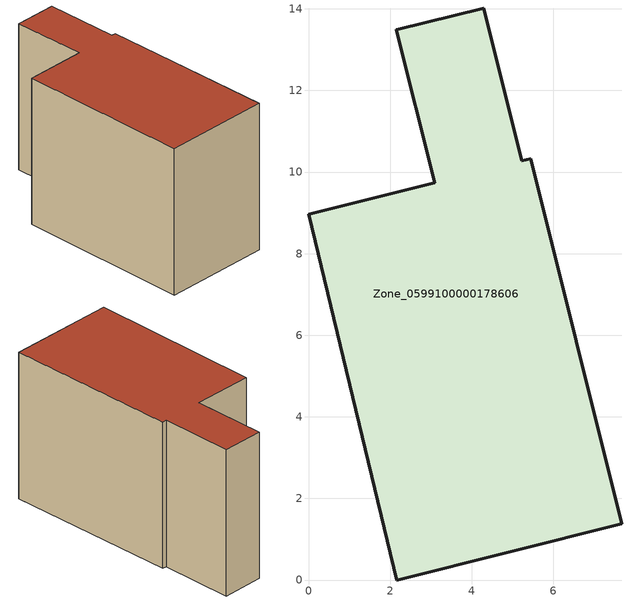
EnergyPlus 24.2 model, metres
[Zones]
Zone_0599100000178606
 floor ground (C_G): 2.15,13.49 4.3,14.02 5.23,10.28 5.44,10.33 7.68,1.38 2.16,0 0,8.97 3.09,9.74 z0
 wall outside (C_F): 2.16,0 7.68,1.38 5.44,10.33 5.23,10.28 4.3,14.02 2.15,13.49 3.09,9.74 0,8.97 2.16,0 z0:7.9
 roof outside (C_R): 4.3,14.02 2.15,13.49 3.09,9.74 0,8.97 2.16,0 7.68,1.38 5.44,10.33 5.23,10.28 z7.9
[BUILDING]
Pand.0599100000178606: North Axis=0; Terrain=City; Loads Convergence Tolerance Value=0.04; Temperature Convergence Tolerance Value=0.4; Solar Distribution=FullExterior; Maximum Number of Warmup Days=25; Minimum Number of Warmup Days=1
[Site:Location]
Rotterdam.The.Hague.AP_ZH_NLD Design_Conditions: Latitude=51.96; Longitude=4.45; Time Zone=1; Elevation=-4.5
[SITE:GROUNDTEMPERATURE:BUILDINGSURFACE]
18, 18, 18, 18, 18, 18, 18, 18, 18, 18, 18, 18
[MATERIAL] Thermal Absorptance=0.9; Solar Absorptance=0.7; Visible Absorptance=0.7
Name | Roughness | Thickness | Conductivity | Density | Specific Heat
G.TC.1975-1991 | MediumSmooth | 0.15 | 0.288461 | 540 | 1210
F.TC.1975-1991 | Rough | 0.3 | 0.230769 | 1920 | 840
R.TC.1975-1991 | MediumRough | 0.2 | 0.153846 | 1500 | 1000
[CONSTRUCTION]
C_G: G.TC.1975-1991
C_F: F.TC.1975-1991
C_R: R.TC.1975-1991
[ZONE]
Zone_0599100000178606: Type=1; Multiplier=1; Ceiling Height=Autocalculate; Volume=Autocalculate; Floor Area=autocalculate; Part of Total Floor Area=Yes
[ZONEINFILTRATION:DESIGNFLOWRATE]
Infil_Zone_0599100000178606: Zone or ZoneList or Space or SpaceList=Zone_0599100000178606; Schedule=AlwaysOn; Design Flow Rate Calculation Method=Flow/Area; Flow Rate per Floor Area=0.003; Constant Term Coefficient=1; Temperature Term Coefficient=0; Velocity Term Coefficient=0; Velocity Squared Term Coefficient=0
[HVACTEMPLATE:ZONE:IDEALLOADSAIRSYSTEM]
Zone_0599100000178606: Maximum Heating Supply Air Temperature=50; Minimum Cooling Supply Air Temperature=13; Maximum Heating Supply Air Humidity Ratio=0.0156; Minimum Cooling Supply Air Humidity Ratio=0.0077; Heating Limit=NoLimit; Cooling Limit=NoLimit; Dehumidification Control Type=ConstantSensibleHeatRatio; Cooling Sensible Heat Ratio=0.7; Dehumidification Setpoint=60; Humidification Control Type=None; Humidification Setpoint=30; Outdoor Air Method=None; Outdoor Air Flow Rate per Person=0.00944; Outdoor Air Flow Rate per Zone Floor Area=0; Outdoor Air Flow Rate per Zone=0; Demand Controlled Ventilation Type=None; Outdoor Air Economizer Type=NoEconomizer; Heat Recovery Type=None; Sensible Heat Recovery Effectiveness=0.7; Latent Heat Recovery Effectiveness=0.65
[ZONECONTROL:THERMOSTAT]
ThermostatControl_Zone_0599100000178606: Zone or ZoneList=Zone_0599100000178606; Control Type Schedule=DualSetpointControlType; Control 1=Thermostat_Zone_0599100000178606; Temperature Difference Between Cutout And Setpoint=0
[THERMOSTATSETPOINT:DUALSETPOINT]
Thermostat_Zone_0599100000178606: Heating Setpoint Temperature Schedule=HeatingSetpoint_Zone_0599100000178606; Cooling Setpoint Temperature Schedule=CoolingSetpoint_Zone_0599100000178606
[SCHEDULE:COMPACT]
HeatingSetpoint_Zone_0599100000178606: Through: 12/31, For: AllDays, Until: 24:00, 21
CoolingSetpoint_Zone_0599100000178606: Through: 12/31, For: AllDays, Until: 24:00, 24
DualSetpointControlType: Through: 12/31, For: AllDays, Until: 24:00, 4
AlwaysOn: Through: 12/31, For: AllDays, Until: 24:00, 1
